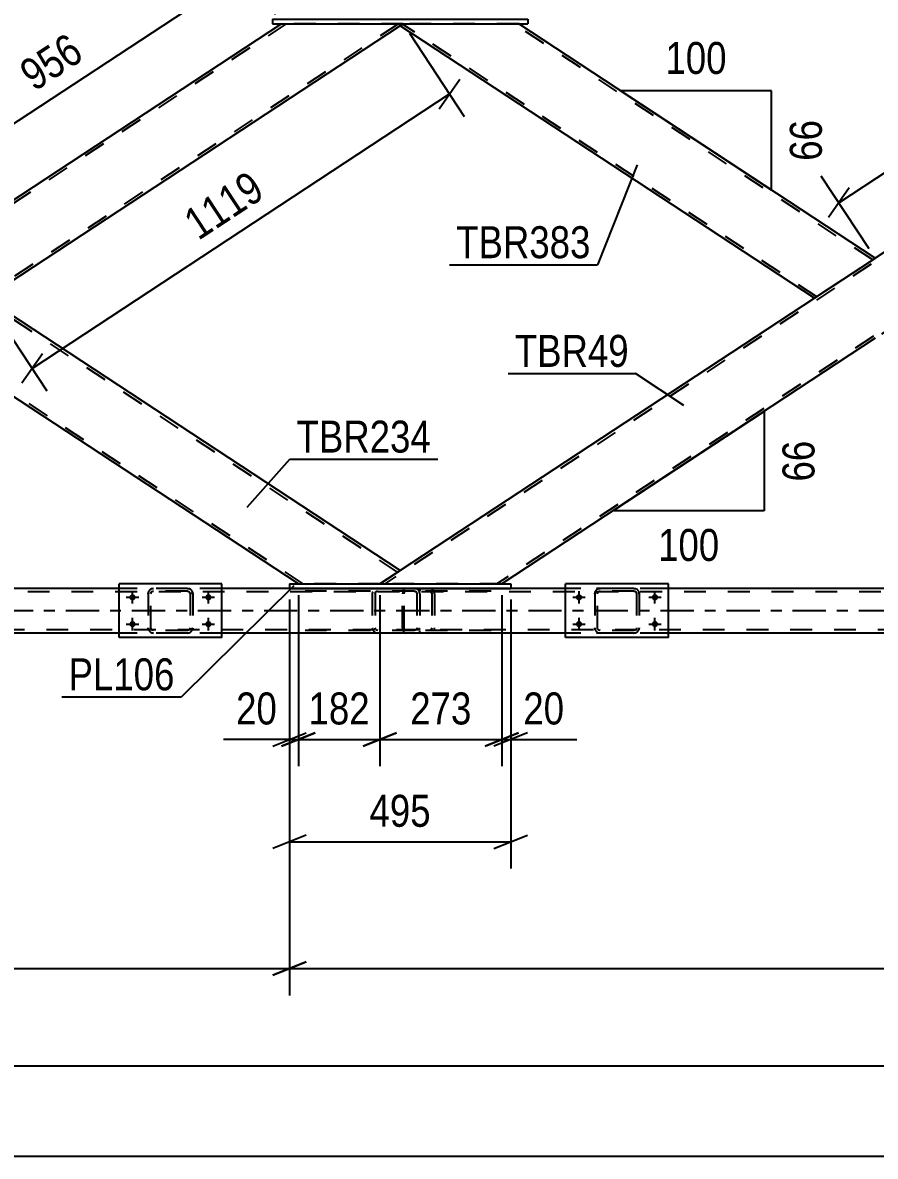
# Model space of a CAD drawing. Header units: millimetres. Extents: x -857 to 332, y -866 to -25.
# Drawn here: x -357.2 to -280.8, y -184.3 to -82.7 of the extents above; entities that cross this region are included whole.
import ezdxf

# ---------------------------------------------------------------- set-up
doc = ezdxf.new("R2010")
doc.units = ezdxf.units.MM
doc.linetypes.add('DXK_LINE_DOT2', pattern=[3.9198, 1.9599, -1.9599])
doc.linetypes.add('DXK_LINE_DOT3', pattern=[5.9187, 2.979, -0.9799, 0.9799, -0.9799])
doc.styles.add('Arial Narrow', font='ARIALN.TTF', dxfattribs={"height": 0.2})

# ---------------------------------------------------------------- blocks, each defined once
blk = doc.blocks.new('Part-570386455-11779 - 11653')
at = {"color": 7, "linetype": 'DXK_LINE_DOT2'}
for p, q in [((-345.92, -133.88), (-345.89, -133.7)), ((-345.89, -133.7), (-345.92, -133.88)), ((-345.92, -133.88), (-345.92, -136.92)), ((-345.68, -133.88), (-345.66, -133.79)), ((-345.68, -136.92), (-345.68, -133.88)), ((-345.66, -133.79), (-345.61, -133.71)), ((-345.63, -133.44), (-345.44, -133.4)), ((-345.44, -133.4), (-345.63, -133.44)), ((-345.61, -133.71), (-345.53, -133.66)), ((-345.53, -133.66), (-345.44, -133.64)), ((-342.4, -133.4), (-345.44, -133.4)), ((-342.4, -133.64), (-345.44, -133.64)), ((-342.4, -133.4), (-342.22, -133.44)), ((-342.22, -133.44), (-342.4, -133.4)), ((-342.4, -133.64), (-342.31, -133.66)), ((-342.31, -133.66), (-342.23, -133.71)), ((-342.23, -133.71), (-342.18, -133.79)), ((-342.18, -133.79), (-342.16, -133.88)), ((-342.16, -133.88), (-342.16, -136.92)), ((-341.96, -133.7), (-341.92, -133.88)), ((-341.92, -133.88), (-341.96, -133.7)), ((-341.92, -133.88), (-341.92, -136.92)), ((-345.89, -137.11), (-345.92, -136.92)), ((-345.92, -136.92), (-345.89, -137.11)), ((-345.66, -137.01), (-345.68, -136.92)), ((-345.61, -137.09), (-345.66, -137.01)), ((-345.53, -137.14), (-345.61, -137.09)), ((-342.23, -137.09), (-342.31, -137.14)), ((-342.18, -137.01), (-342.23, -137.09)), ((-342.16, -136.92), (-342.18, -137.01)), ((-341.92, -136.92), (-341.96, -137.11)), ((-341.96, -137.11), (-341.92, -136.92)), ((-345.44, -137.4), (-345.63, -137.37)), ((-345.63, -137.37), (-345.44, -137.4)), ((-345.44, -137.16), (-345.53, -137.14)), ((-342.4, -137.16), (-345.44, -137.16)), ((-342.4, -137.4), (-345.44, -137.4)), ((-342.31, -137.14), (-342.4, -137.16)), ((-342.22, -137.37), (-342.4, -137.4)), ((-342.4, -137.4), (-342.22, -137.37))]:
    blk.add_line(p, q, dxfattribs=at)
at = {"color": 7, "linetype": 'DXK_LINE_DOT3'}
blk.add_line((-343.92, -135.4), (-343.92, -135.4), dxfattribs=at)
at = {"color": 7, "linetype": 'DXK_LINE_DOT2'}
for centre, start, end in [((-345.44, -133.88), 112.5, 157.5), ((-345.44, -133.88), 112.5, 157.5), ((-342.4, -133.88), 22.5, 67.5), ((-342.4, -133.88), 22.5, 67.5), ((-345.44, -136.92), 202.5, 247.5), ((-345.44, -136.92), 202.5, 247.5), ((-342.4, -136.92), 292.5, 337.5), ((-342.4, -136.92), 292.5, 337.5)]:
    blk.add_arc(centre, 0.48, start, end, dxfattribs=at)
blk = doc.blocks.new('Bolt-570386455-11685 - 11653')
at = {"linetype": 'Continuous'}
for points in [[(-347.32, -133.92, -1), (-347.32, -134.48, -1)], [(-340.52, -133.92, -1), (-340.52, -134.48, -1)], [(-347.32, -136.32, -1), (-347.32, -136.88, -1)], [(-340.52, -136.32, -1), (-340.52, -136.88, -1)]]:
    blk.add_hatch(color=1, dxfattribs=at).paths.add_polyline_path(points)
at = {"color": 1, "linetype": 'Continuous'}
for p, q in [((-347.32, -134.76), (-347.32, -133.64)), ((-340.52, -134.76), (-340.52, -133.64)), ((-347.88, -134.2), (-346.76, -134.2)), ((-341.08, -134.2), (-339.96, -134.2)), ((-347.32, -137.16), (-347.32, -136.04)), ((-340.52, -137.16), (-340.52, -136.04)), ((-347.88, -136.6), (-346.76, -136.6)), ((-341.08, -136.6), (-339.96, -136.6))]:
    blk.add_line(p, q, dxfattribs=at)
blk = doc.blocks.new('Bolt-570386455-11687 - 11653')
at = {"linetype": 'Continuous'}
for points in [[(-307.32, -133.92, -1), (-307.32, -134.48, -1)], [(-300.52, -133.92, -1), (-300.52, -134.48, -1)], [(-307.32, -136.32, -1), (-307.32, -136.88, -1)], [(-300.52, -136.32, -1), (-300.52, -136.88, -1)]]:
    blk.add_hatch(color=1, dxfattribs=at).paths.add_polyline_path(points)
at = {"color": 1, "linetype": 'Continuous'}
for p, q in [((-307.32, -134.76), (-307.32, -133.64)), ((-300.52, -134.76), (-300.52, -133.64)), ((-307.88, -134.2), (-306.76, -134.2)), ((-301.08, -134.2), (-299.96, -134.2)), ((-307.32, -137.16), (-307.32, -136.04)), ((-300.52, -137.16), (-300.52, -136.04)), ((-307.88, -136.6), (-306.76, -136.6)), ((-301.08, -136.6), (-299.96, -136.6))]:
    blk.add_line(p, q, dxfattribs=at)
blk = doc.blocks.new('Part-570386455-11752 - 11653')
at = {"color": 2, "linetype": 'Continuous'}
for p, q in [((-299.32, -133), (-308.52, -133)), ((-308.52, -137.8), (-308.52, -133)), ((-299.32, -137.8), (-299.32, -133)), ((-299.32, -137.8), (-308.52, -137.8))]:
    blk.add_line(p, q, dxfattribs=at)
blk = doc.blocks.new('Part-570386455-11753 - 11653')
at = {"color": 7, "linetype": 'DXK_LINE_DOT2'}
for p, q in [((-305.92, -133.88), (-305.89, -133.7)), ((-305.89, -133.7), (-305.92, -133.88)), ((-305.92, -133.88), (-305.92, -136.92)), ((-305.68, -133.88), (-305.66, -133.79)), ((-305.68, -136.92), (-305.68, -133.88)), ((-305.66, -133.79), (-305.61, -133.71)), ((-305.63, -133.44), (-305.44, -133.4)), ((-305.44, -133.4), (-305.63, -133.44)), ((-305.61, -133.71), (-305.53, -133.66)), ((-305.53, -133.66), (-305.44, -133.64)), ((-302.4, -133.4), (-305.44, -133.4)), ((-302.4, -133.64), (-305.44, -133.64)), ((-302.4, -133.4), (-302.22, -133.44)), ((-302.22, -133.44), (-302.4, -133.4)), ((-302.4, -133.64), (-302.31, -133.66)), ((-302.31, -133.66), (-302.23, -133.71)), ((-302.23, -133.71), (-302.18, -133.79)), ((-302.18, -133.79), (-302.16, -133.88)), ((-302.16, -133.88), (-302.16, -136.92)), ((-301.96, -133.7), (-301.92, -133.88)), ((-301.92, -133.88), (-301.96, -133.7)), ((-301.92, -133.88), (-301.92, -136.92)), ((-305.89, -137.11), (-305.92, -136.92)), ((-305.92, -136.92), (-305.89, -137.11)), ((-305.66, -137.01), (-305.68, -136.92)), ((-305.61, -137.09), (-305.66, -137.01)), ((-305.53, -137.14), (-305.61, -137.09)), ((-302.23, -137.09), (-302.31, -137.14)), ((-302.18, -137.01), (-302.23, -137.09)), ((-302.16, -136.92), (-302.18, -137.01)), ((-301.92, -136.92), (-301.96, -137.11)), ((-301.96, -137.11), (-301.92, -136.92)), ((-305.44, -137.4), (-305.63, -137.37)), ((-305.63, -137.37), (-305.44, -137.4)), ((-305.44, -137.16), (-305.53, -137.14)), ((-302.4, -137.16), (-305.44, -137.16)), ((-302.4, -137.4), (-305.44, -137.4)), ((-302.31, -137.14), (-302.4, -137.16)), ((-302.22, -137.37), (-302.4, -137.4)), ((-302.4, -137.4), (-302.22, -137.37))]:
    blk.add_line(p, q, dxfattribs=at)
at = {"color": 7, "linetype": 'DXK_LINE_DOT3'}
blk.add_line((-303.92, -135.4), (-303.92, -135.4), dxfattribs=at)
at = {"color": 7, "linetype": 'DXK_LINE_DOT2'}
for centre, start, end in [((-305.44, -133.88), 112.5, 157.5), ((-305.44, -133.88), 112.5, 157.5), ((-302.4, -133.88), 22.5, 67.5), ((-302.4, -133.88), 22.5, 67.5), ((-305.44, -136.92), 202.5, 247.5), ((-305.44, -136.92), 202.5, 247.5), ((-302.4, -136.92), 292.5, 337.5), ((-302.4, -136.92), 292.5, 337.5)]:
    blk.add_arc(centre, 0.48, start, end, dxfattribs=at)
blk = doc.blocks.new('Part-570386455-11778 - 11653')
at = {"color": 2, "linetype": 'Continuous'}
for p, q in [((-339.32, -133), (-348.52, -133)), ((-348.52, -137.8), (-348.52, -133)), ((-339.32, -137.8), (-339.32, -133)), ((-339.32, -137.8), (-348.52, -137.8))]:
    blk.add_line(p, q, dxfattribs=at)
blk = doc.blocks.new('Part-570386455-11804 - 11653')
at = {"color": 7, "linetype": 'DXK_LINE_DOT2'}
for p, q in [((-323.11, -133.7), (-323.13, -133.88)), ((-323.13, -136.92), (-323.13, -133.88)), ((-323.05, -133.54), (-323.11, -133.7)), ((-322.96, -133.44), (-323.05, -133.54)), ((-322.99, -133.88), (-322.98, -133.79)), ((-322.99, -136.92), (-322.99, -133.88)), ((-322.98, -133.79), (-322.95, -133.71)), ((-322.86, -133.4), (-322.96, -133.44)), ((-322.95, -133.71), (-322.91, -133.66)), ((-322.91, -133.66), (-322.86, -133.64)), ((-315.19, -133.4), (-322.86, -133.4)), ((-315.19, -133.64), (-322.86, -133.64)), ((-321.58, -133.4), (-321.58, -133.64)), ((-320.58, -133.44), (-320.77, -133.4)), ((-320.77, -133.64), (-320.67, -133.66)), ((-320.67, -133.66), (-320.59, -133.71)), ((-320.59, -133.71), (-320.54, -133.79)), ((-320.54, -133.79), (-320.52, -133.88)), ((-320.52, -133.88), (-320.52, -136.92)), ((-320.29, -133.75), (-320.3, -133.7)), ((-320.26, -133.88), (-320.29, -133.75)), ((-320.26, -133.88), (-320.26, -136.92)), ((-323.13, -136.92), (-323.11, -137.11)), ((-323.11, -137.11), (-323.05, -137.26)), ((-322.98, -137.01), (-322.99, -136.92)), ((-322.95, -137.09), (-322.98, -137.01)), ((-322.91, -137.14), (-322.95, -137.09)), ((-320.59, -137.09), (-320.67, -137.14)), ((-320.54, -137.01), (-320.59, -137.09)), ((-320.52, -136.92), (-320.54, -137.01)), ((-320.3, -137.11), (-320.28, -136.99)), ((-320.28, -136.99), (-320.26, -136.92)), ((-323.05, -137.26), (-322.96, -137.37)), ((-322.96, -137.37), (-322.86, -137.4)), ((-322.86, -137.16), (-322.91, -137.14)), ((-315.19, -137.16), (-322.86, -137.16)), ((-315.19, -137.4), (-322.86, -137.4)), ((-321.58, -137.4), (-321.58, -137.16)), ((-320.67, -137.14), (-320.77, -137.16)), ((-320.77, -137.4), (-320.58, -137.37))]:
    blk.add_line(p, q, dxfattribs=at)
blk.add_arc((-320.75, -133.9), 0.492, 23.8494, 68.8059, dxfattribs=at)
blk = doc.blocks.new('Part-570386455-11866 - 11653')
at = {"color": 7, "linetype": 'DXK_LINE_DOT2'}
for p, q in [((-322.09, -133.4), (-331.84, -133.4)), ((-322.09, -133.64), (-331.84, -133.64)), ((-325.81, -133.75), (-325.84, -133.88)), ((-325.84, -133.88), (-325.84, -136.92)), ((-325.8, -133.7), (-325.81, -133.75)), ((-325.58, -133.88), (-325.56, -133.79)), ((-325.58, -133.88), (-325.58, -136.92)), ((-325.56, -133.79), (-325.51, -133.71)), ((-325.33, -133.4), (-325.52, -133.44)), ((-325.51, -133.71), (-325.43, -133.66)), ((-325.43, -133.66), (-325.33, -133.64)), ((-321.9, -133.44), (-322.09, -133.4)), ((-322.09, -133.64), (-322, -133.66)), ((-322, -133.66), (-321.91, -133.71)), ((-321.91, -133.71), (-321.86, -133.79)), ((-321.86, -133.79), (-321.84, -133.88)), ((-321.84, -133.88), (-321.84, -136.92)), ((-321.61, -133.75), (-321.62, -133.7)), ((-321.58, -133.88), (-321.61, -133.75)), ((-321.58, -133.88), (-321.58, -136.92)), ((-325.84, -136.92), (-325.83, -136.99)), ((-325.83, -136.99), (-325.8, -137.11)), ((-325.56, -137.01), (-325.58, -136.92)), ((-325.51, -137.09), (-325.56, -137.01)), ((-325.43, -137.14), (-325.51, -137.09)), ((-321.91, -137.09), (-322, -137.14)), ((-321.86, -137.01), (-321.91, -137.09)), ((-321.84, -136.92), (-321.86, -137.01)), ((-321.62, -137.11), (-321.6, -136.99)), ((-321.6, -136.99), (-321.58, -136.92)), ((-322.09, -137.16), (-331.84, -137.16)), ((-322.09, -137.4), (-331.84, -137.4)), ((-325.52, -137.37), (-325.33, -137.4)), ((-325.33, -137.16), (-325.43, -137.14)), ((-322, -137.14), (-322.09, -137.16)), ((-322.09, -137.4), (-321.9, -137.37))]:
    blk.add_line(p, q, dxfattribs=at)
for centre, start, end in [((-322.07, -133.9), 24.32, 69.2417), ((-325.35, -136.9), 204.32, 249.2417)]:
    blk.add_arc(centre, 0.496, start, end, dxfattribs=at)
blk = doc.blocks.new('Part-570386455-11920 - 11653')
at = {"color": 2, "linetype": 'Continuous'}
for p, q in [((-334.78, -82.4), (-334.78, -82.8)), ((-334.78, -82.4), (-311.92, -82.4)), ((-334.78, -82.8), (-311.92, -82.8)), ((-311.92, -82.4), (-311.92, -82.8))]:
    blk.add_line(p, q, dxfattribs=at)
blk = doc.blocks.new('Part-570386455-12042 - 11653')
at = {"color": 7, "linetype": 'DXK_LINE_DOT2'}
for p, q in [((-131.32, -133.72), (-805.81, -133.72)), ((-131.32, -133.4), (-788.52, -133.4)), ((-339.32, -133.4), (-348.52, -133.4)), ((-313.44, -133.4), (-333.26, -133.4)), ((-299.32, -133.4), (-308.52, -133.4)), ((-805.81, -137.08), (-131.32, -137.08)), ((-131.32, -137.4), (-748.52, -137.4)), ((-339.32, -137.4), (-348.52, -137.4)), ((-299.32, -137.4), (-308.52, -137.4))]:
    blk.add_line(p, q, dxfattribs=at)
at = {"color": 2, "linetype": 'Continuous'}
for p, q in [((-348.52, -133.4), (-379.32, -133.4)), ((-333.26, -133.4), (-339.32, -133.4)), ((-308.52, -133.4), (-313.44, -133.4)), ((-268.52, -133.4), (-299.32, -133.4)), ((-348.52, -137.4), (-379.32, -137.4)), ((-308.52, -137.4), (-339.32, -137.4)), ((-268.52, -137.4), (-299.32, -137.4))]:
    blk.add_line(p, q, dxfattribs=at)
at = {"color": 7, "linetype": 'DXK_LINE_DOT3'}
blk.add_line((-131.32, -135.4), (-805.81, -135.4), dxfattribs=at)
blk = doc.blocks.new('Part-570386455-12061 - 11653')
at = {"color": 2, "linetype": 'Continuous'}
for p, q in [((-333.26, -133), (-333.26, -133.4)), ((-333.26, -133), (-313.44, -133)), ((-313.44, -133), (-313.44, -133.4)), ((-333.26, -133.4), (-313.44, -133.4))]:
    blk.add_line(p, q, dxfattribs=at)
blk = doc.blocks.new('Part-570386455-12118 - 11653')
at = {"color": 2, "linetype": 'Continuous'}
for p, q in [((-360.46, -107.4), (-360.89, -107.69)), ((-323.35, -131.81), (-360.46, -107.4)), ((-365.88, -110.97), (-360.89, -107.69)), ((-365.91, -110.99), (-365.88, -110.97)), ((-332.46, -133), (-365.91, -110.99)), ((-323.38, -131.83), (-323.78, -132.1)), ((-323.38, -131.83), (-323.35, -131.81)), ((-323.78, -132.1), (-325.16, -133))]:
    blk.add_line(p, q, dxfattribs=at)
at = {"color": 7, "linetype": 'DXK_LINE_DOT2'}
for p, q in [((-323.57, -131.96), (-360.67, -107.55)), ((-365.7, -110.85), (-365.68, -110.84)), ((-332.02, -133), (-365.7, -110.85)), ((-323.78, -132.1), (-323.48, -131.9)), ((-325.16, -133), (-332.46, -133))]:
    blk.add_line(p, q, dxfattribs=at)
blk = doc.blocks.new('Part-570386455-12125 - 11653')
at = {"color": 7, "linetype": 'DXK_LINE_DOT2'}
for p, q in [((-333.54, -82.8), (-409.85, -133)), ((-323.49, -82.8), (-399.81, -133)), ((-323.06, -82.8), (-333.98, -82.8)), ((-323.06, -82.8), (-323.35, -82.99)), ((-365.91, -103.81), (-371.37, -107.4)), ((-360.46, -107.4), (-365.91, -110.99)), ((-408.48, -131.81), (-410.29, -133)), ((-399.37, -133), (-410.29, -133))]:
    blk.add_line(p, q, dxfattribs=at)
at = {"color": 2, "linetype": 'Continuous'}
for p, q in [((-333.98, -82.8), (-365.91, -103.81)), ((-323.35, -82.99), (-360.46, -107.4)), ((-371.37, -107.4), (-408.48, -131.81)), ((-365.91, -110.99), (-399.37, -133))]:
    blk.add_line(p, q, dxfattribs=at)
blk = doc.blocks.new('Part-570386455-12170 - 11653')
at = {"color": 7, "linetype": 'DXK_LINE_DOT2'}
for p, q in [((-248.4, -82.8), (-324.72, -133)), ((-238.36, -82.8), (-314.68, -133)), ((-237.92, -82.8), (-248.84, -82.8)), ((-237.92, -82.8), (-238.21, -82.99)), ((-280.78, -103.81), (-286.24, -107.4)), ((-275.32, -107.4), (-280.78, -110.99)), ((-323.35, -131.81), (-325.16, -133)), ((-314.24, -133), (-325.16, -133))]:
    blk.add_line(p, q, dxfattribs=at)
at = {"color": 2, "linetype": 'Continuous'}
for p, q in [((-248.84, -82.8), (-280.78, -103.81)), ((-238.21, -82.99), (-275.32, -107.4)), ((-286.24, -107.4), (-323.35, -131.81)), ((-280.78, -110.99), (-314.24, -133))]:
    blk.add_line(p, q, dxfattribs=at)
blk = doc.blocks.new('Part-570386455-12214 - 11653')
at = {"color": 2, "linetype": 'Continuous'}
for p, q in [((-323.35, -82.99), (-323.31, -82.97)), ((-286.24, -107.4), (-323.35, -82.99)), ((-323.31, -82.97), (-323.06, -82.8)), ((-323.11, -82.84), (-323.07, -82.8)), ((-280.78, -103.81), (-312.72, -82.8)), ((-281.22, -104.1), (-286.24, -107.4)), ((-280.81, -103.83), (-281.22, -104.1)), ((-280.78, -103.81), (-280.81, -103.83))]:
    blk.add_line(p, q, dxfattribs=at)
at = {"color": 7, "linetype": 'DXK_LINE_DOT2'}
for p, q in [((-323.35, -82.99), (-323.31, -82.97)), ((-286.02, -107.26), (-323.13, -82.85)), ((-312.72, -82.8), (-323.07, -82.8)), ((-281, -103.96), (-313.16, -82.8)), ((-281.22, -104.1), (-280.91, -103.9)), ((-286.02, -107.26), (-286, -107.25))]:
    blk.add_line(p, q, dxfattribs=at)
blk = doc.blocks.new('StraightDimension-570386455-13595 - 11653')
at = {"color": 7, "linetype": 'Continuous'}
for p, q in [((-332.46, -134), (-332.46, -149.34)), ((-333.26, -134.4), (-333.26, -149.34)), ((-333.26, -146.94), (-339.16, -146.94)), ((-333.26, -146.94), (-339.16, -146.94)), ((-334.76, -147.54), (-331.76, -146.34)), ((-330.96, -146.34), (-333.96, -147.54)), ((-333.26, -146.94), (-332.46, -146.94))]:
    blk.add_line(p, q, dxfattribs=at)
at = {"color": 0}
blk.add_wipeout([(-333.78, -146.19), (-333.78, -141.99), (-338.64, -141.99), (-338.64, -146.19)], dxfattribs=at)
at = {"color": 3, "style": 'Arial Narrow'}
blk.add_text('20', height=2.863, dxfattribs=at).set_placement((-338.04, -145.59))
blk = doc.blocks.new('StraightDimension-570386455-13001 - 11653')
at = {"color": 7, "linetype": 'Continuous'}
blk.add_line((-806.45, -184.29), (-91.26, -184.29), dxfattribs=at)
blk = doc.blocks.new('AngleDimension-570386455-34213 - 11653')
at = {"color": 7, "linetype": 'Continuous'}
for p, q in [((-290.73, -117.54), (-304.27, -126.44)), ((-290.73, -117.54), (-290.73, -126.44)), ((-304.2, -126.4), (-304.27, -126.44)), ((-290.73, -126.44), (-304.27, -126.44))]:
    blk.add_line(p, q, dxfattribs=at)
at = {"color": 0}
for points in [[(-285.63, -119.56), (-289.83, -119.56), (-289.83, -124.42), (-285.63, -124.42)], [(-294.16, -131.54), (-294.16, -127.34), (-300.84, -127.34), (-300.84, -131.54)]]:
    blk.add_wipeout(points, dxfattribs=at)
at = {"color": 3, "style": 'Arial Narrow'}
blk.add_text('66', height=2.863, rotation=90.0002, dxfattribs=at).set_placement((-286.23, -123.82))
blk.add_text('100', height=2.863, dxfattribs=at).set_placement((-300.24, -130.94))
blk = doc.blocks.new('StraightDimension-570386455-13579 - 11653')
at = {"color": 7, "linetype": 'Continuous'}
for p, q in [((-325.16, -134), (-325.16, -149.34)), ((-314.24, -134), (-314.24, -149.34)), ((-326.66, -147.54), (-323.66, -146.34)), ((-325.16, -146.94), (-314.24, -146.94)), ((-312.74, -146.34), (-315.74, -147.54))]:
    blk.add_line(p, q, dxfattribs=at)
at = {"color": 0}
blk.add_wipeout([(-316.36, -146.19), (-316.36, -141.99), (-323.04, -141.99), (-323.04, -146.19)], dxfattribs=at)
at = {"color": 3, "style": 'Arial Narrow'}
blk.add_text('273', height=2.863, dxfattribs=at).set_placement((-322.44, -145.59))
blk = doc.blocks.new('StraightDimension-570386455-13055 - 11653')
at = {"color": 7, "linetype": 'Continuous'}
blk.add_line((-805.81, -176.19), (-91.9, -176.19), dxfattribs=at)
blk = doc.blocks.new('StraightDimension-570386455-13571 - 11653')
at = {"color": 7, "linetype": 'Continuous'}
for p, q in [((-314.24, -134), (-314.24, -149.34)), ((-313.44, -134.4), (-313.44, -149.34)), ((-315.74, -147.54), (-312.74, -146.34)), ((-311.94, -146.34), (-314.94, -147.54)), ((-314.24, -146.94), (-313.44, -146.94)), ((-313.44, -146.94), (-307.53, -146.94)), ((-313.44, -146.94), (-307.53, -146.94))]:
    blk.add_line(p, q, dxfattribs=at)
at = {"color": 0}
blk.add_wipeout([(-308.06, -146.19), (-308.06, -141.99), (-312.91, -141.99), (-312.91, -146.19)], dxfattribs=at)
at = {"color": 3, "style": 'Arial Narrow'}
blk.add_text('20', height=2.863, dxfattribs=at).set_placement((-312.31, -145.59))
blk = doc.blocks.new('StraightDimension-570386455-12511 - 11653')
at = {"color": 7, "linetype": 'Continuous'}
for p, q in [((-334.52, -81.97), (-338.68, -75.65)), ((-338.04, -79.36), (-336.19, -76.71)), ((-369.05, -99.04), (-337.11, -78.03)), ((-366.46, -102.98), (-370.62, -96.66)), ((-368.13, -97.72), (-369.98, -100.37))]:
    blk.add_line(p, q, dxfattribs=at)
at = {"color": 0}
blk.add_wipeout([(-350.7, -86.07), (-353.01, -82.57), (-358.6, -86.24), (-356.29, -89.75)], dxfattribs=at)
at = {"color": 3, "style": 'Arial Narrow'}
blk.add_text('956', height=2.863, rotation=33.3347, dxfattribs=at).set_placement((-356.12, -88.92))
blk = doc.blocks.new('StraightDimension-570386455-12576 - 11653')
at = {"color": 7, "linetype": 'Continuous'}
for p, q in [((-333.26, -134.4), (-333.26, -158.51)), ((-313.44, -134.4), (-313.44, -158.51)), ((-331.76, -155.51), (-334.76, -156.71)), ((-333.26, -156.11), (-313.44, -156.11)), ((-314.94, -156.71), (-311.94, -155.51))]:
    blk.add_line(p, q, dxfattribs=at)
at = {"color": 0}
blk.add_wipeout([(-320.01, -155.36), (-320.01, -151.16), (-326.69, -151.16), (-326.69, -155.36)], dxfattribs=at)
at = {"color": 3, "style": 'Arial Narrow'}
blk.add_text('495', height=2.863, dxfattribs=at).set_placement((-326.09, -154.76))
blk = doc.blocks.new('StraightDimension-570386455-13360 - 11653')
at = {"color": 7, "linetype": 'Continuous'}
for p, q in [((-249.39, -81.97), (-253.68, -75.45)), ((-253.04, -79.16), (-251.19, -76.51)), ((-284.05, -98.84), (-252.11, -77.83)), ((-281.33, -102.98), (-285.62, -96.46)), ((-283.13, -97.51), (-284.97, -100.17))]:
    blk.add_line(p, q, dxfattribs=at)
at = {"color": 0}
blk.add_wipeout([(-265.7, -85.87), (-268.01, -82.36), (-273.59, -86.04), (-271.29, -89.55)], dxfattribs=at)
at = {"color": 3, "style": 'Arial Narrow'}
blk.add_text('956', height=2.863, rotation=33.3347, dxfattribs=at).set_placement((-271.11, -88.71))
blk = doc.blocks.new('StraightDimension-570386455-13587 - 11653')
at = {"color": 7, "linetype": 'Continuous'}
for p, q in [((-332.46, -134), (-332.46, -149.34)), ((-325.16, -134), (-325.16, -149.34)), ((-333.96, -147.54), (-330.96, -146.34)), ((-332.46, -146.94), (-325.16, -146.94)), ((-323.66, -146.34), (-326.66, -147.54))]:
    blk.add_line(p, q, dxfattribs=at)
at = {"color": 0}
blk.add_wipeout([(-325.46, -146.19), (-325.46, -141.99), (-332.15, -141.99), (-332.15, -146.19)], dxfattribs=at)
at = {"color": 3, "style": 'Arial Narrow'}
blk.add_text('182', height=2.863, dxfattribs=at).set_placement((-331.55, -145.59))
blk = doc.blocks.new('StraightDimension-570386455-12930 - 11653')
at = {"color": 7, "linetype": 'Continuous'}
for p, q in [((-333.26, -134.4), (-333.26, -169.87)), ((-331.76, -166.87), (-334.76, -168.07)), ((-333.26, -167.47), (-162.99, -167.47))]:
    blk.add_line(p, q, dxfattribs=at)
blk = doc.blocks.new('StraightDimension-570386455-12940 - 11653')
at = {"color": 7, "linetype": 'Continuous'}
for p, q in [((-418.39, -134.4), (-418.39, -169.87)), ((-333.26, -134.4), (-333.26, -169.87)), ((-416.89, -166.87), (-419.89, -168.07)), ((-418.39, -167.47), (-333.26, -167.47)), ((-334.76, -168.07), (-331.76, -166.87))]:
    blk.add_line(p, q, dxfattribs=at)
at = {"color": 0}
blk.add_wipeout([(-371.57, -166.72), (-371.57, -162.52), (-380.08, -162.52), (-380.08, -166.72)], dxfattribs=at)
at = {"color": 3, "style": 'Arial Narrow'}
blk.add_text('2128', height=2.863, dxfattribs=at).set_placement((-379.48, -166.12))
blk = doc.blocks.new('StraightDimension-570386455-13243 - 11653')
at = {"color": 7, "linetype": 'Continuous'}
for p, q in [((-322.51, -83.64), (-317.6, -91.1)), ((-319.84, -90.42), (-318, -87.77)), ((-356.32, -113.69), (-318.92, -89.09)), ((-359.91, -108.24), (-355, -115.7)), ((-355.39, -112.37), (-357.24, -115.02))]:
    blk.add_line(p, q, dxfattribs=at)
at = {"color": 0}
blk.add_wipeout([(-334.48, -98.43), (-336.78, -94.92), (-343.9, -99.6), (-341.59, -103.11)], dxfattribs=at)
at = {"color": 3, "style": 'Arial Narrow'}
blk.add_text('1119', height=2.863, rotation=33.3347, dxfattribs=at).set_placement((-341.42, -102.27))
blk = doc.blocks.new('AngleDimension-570386455-34215 - 11653')
at = {"color": 7, "linetype": 'Continuous'}
for p, q in [((-303.61, -88.79), (-303.61, -88.8)), ((-290.07, -88.8), (-303.61, -88.8)), ((-290.07, -97.7), (-303.61, -88.8)), ((-290.07, -97.7), (-290.07, -88.8))]:
    blk.add_line(p, q, dxfattribs=at)
at = {"color": 0}
for points in [[(-293.5, -87.9), (-293.5, -83.7), (-300.18, -83.7), (-300.18, -87.9)], [(-284.97, -90.82), (-289.17, -90.82), (-289.17, -95.68), (-284.97, -95.68)]]:
    blk.add_wipeout(points, dxfattribs=at)
at = {"color": 3, "style": 'Arial Narrow'}
blk.add_text('100', height=2.863, dxfattribs=at).set_placement((-299.58, -87.3))
blk.add_text('66', height=2.863, rotation=90.0002, dxfattribs=at).set_placement((-285.57, -95.08))
blk = doc.blocks.new('Mark-570386455-12114 - 11653')
at = {"color": 30, "linetype": 'Continuous'}
for p, q in [((-337.04, -126.12), (-333.23, -121.83)), ((-333.23, -121.83), (-319.97, -121.83))]:
    blk.add_line(p, q, dxfattribs=at)
at = {"color": 0}
blk.add_wipeout([(-320.57, -121.23), (-320.57, -118.23), (-332.63, -118.23), (-332.63, -121.23)], dxfattribs=at)
blk.add_wipeout([(-320.57, -121.23), (-320.57, -118.23), (-332.63, -118.23), (-332.63, -121.23)], dxfattribs=at)
at = {"color": 3, "style": 'Arial Narrow'}
blk.add_text('TBR234', height=2.863, dxfattribs=at).set_placement((-332.63, -121.23))
blk = doc.blocks.new('Mark-570386455-12057 - 11653')
at = {"color": 30, "linetype": 'Continuous'}
for p in [(-332.87, -133.16), (-353.65, -143.13)]:
    blk.add_line(p, (-342.94, -143.13), dxfattribs=at)
at = {"color": 0}
blk.add_wipeout([(-343.54, -142.53), (-343.54, -139.53), (-353.05, -139.53), (-353.05, -142.53)], dxfattribs=at)
blk.add_wipeout([(-343.54, -142.53), (-343.54, -139.53), (-353.05, -139.53), (-353.05, -142.53)], dxfattribs=at)
at = {"color": 3, "style": 'Arial Narrow'}
blk.add_text('PL106', height=2.863, dxfattribs=at).set_placement((-353.05, -142.53))
blk = doc.blocks.new('Mark-570386455-12166 - 11653')
at = {"color": 30, "linetype": 'Continuous'}
for p in [(-313.68, -114.15), (-297.93, -117.01)]:
    blk.add_line(p, (-302.26, -114.15), dxfattribs=at)
at = {"color": 0}
blk.add_wipeout([(-302.86, -113.55), (-302.86, -110.55), (-313.08, -110.55), (-313.08, -113.55)], dxfattribs=at)
blk.add_wipeout([(-302.86, -113.55), (-302.86, -110.55), (-313.08, -110.55), (-313.08, -113.55)], dxfattribs=at)
at = {"color": 3, "style": 'Arial Narrow'}
blk.add_text('TBR49', height=2.863, dxfattribs=at).set_placement((-313.08, -113.55))
blk = doc.blocks.new('Mark-570386455-12210 - 11653')
at = {"color": 30, "linetype": 'Continuous'}
for p in [(-302.12, -95.44), (-318.93, -104.41)]:
    blk.add_line(p, (-305.68, -104.41), dxfattribs=at)
at = {"color": 0}
blk.add_wipeout([(-306.28, -103.81), (-306.28, -100.81), (-318.33, -100.81), (-318.33, -103.81)], dxfattribs=at)
blk.add_wipeout([(-306.28, -103.81), (-306.28, -100.81), (-318.33, -100.81), (-318.33, -103.81)], dxfattribs=at)
at = {"color": 3, "style": 'Arial Narrow'}
blk.add_text('TBR383', height=2.863, dxfattribs=at).set_placement((-318.33, -103.81))

msp = doc.modelspace()

# ---------------------------------------------------------------- block references
for name in ['Part-570386455-12125 - 11653', 'Part-570386455-11920 - 11653', 'Part-570386455-12170 - 11653', 'Part-570386455-12214 - 11653', 'Part-570386455-12118 - 11653', 'Part-570386455-11778 - 11653', 'Part-570386455-12061 - 11653', 'Part-570386455-11752 - 11653', 'Part-570386455-12042 - 11653', 'Bolt-570386455-11685 - 11653', 'Part-570386455-11779 - 11653', 'Part-570386455-11866 - 11653', 'Part-570386455-11804 - 11653', 'Bolt-570386455-11687 - 11653', 'Part-570386455-11753 - 11653']:
    msp.add_blockref(name, (0, 0))

# ---------------------------------------------------------------- next in the draw order: block references
for name in ['StraightDimension-570386455-12511 - 11653', 'StraightDimension-570386455-13360 - 11653', 'Mark-570386455-12166 - 11653', 'AngleDimension-570386455-34213 - 11653', 'Mark-570386455-12114 - 11653', 'StraightDimension-570386455-13595 - 11653']:
    msp.add_blockref(name, (0, 0))

# ---------------------------------------------------------------- next in the draw order: block references
for name in ['StraightDimension-570386455-13243 - 11653', 'AngleDimension-570386455-34215 - 11653', 'StraightDimension-570386455-13001 - 11653']:
    msp.add_blockref(name, (0, 0))

# ---------------------------------------------------------------- next in the draw order: block references
for name in ['Mark-570386455-12210 - 11653', 'StraightDimension-570386455-13579 - 11653']:
    msp.add_blockref(name, (0, 0))

# ---------------------------------------------------------------- next in the draw order: block references
msp.add_blockref('StraightDimension-570386455-13055 - 11653', (0, 0))

# ---------------------------------------------------------------- next in the draw order: block references
msp.add_blockref('StraightDimension-570386455-13571 - 11653', (0, 0))

# ---------------------------------------------------------------- next in the draw order: block references
msp.add_blockref('StraightDimension-570386455-12576 - 11653', (0, 0))

# ---------------------------------------------------------------- next in the draw order: block references
msp.add_blockref('StraightDimension-570386455-13587 - 11653', (0, 0))

# ---------------------------------------------------------------- next in the draw order: block references
msp.add_blockref('StraightDimension-570386455-12930 - 11653', (0, 0))

# ---------------------------------------------------------------- next in the draw order: block references
msp.add_blockref('StraightDimension-570386455-12940 - 11653', (0, 0))

# ---------------------------------------------------------------- next in the draw order: block references
msp.add_blockref('Mark-570386455-12057 - 11653', (0, 0))

doc.saveas('drawing.dxf')
